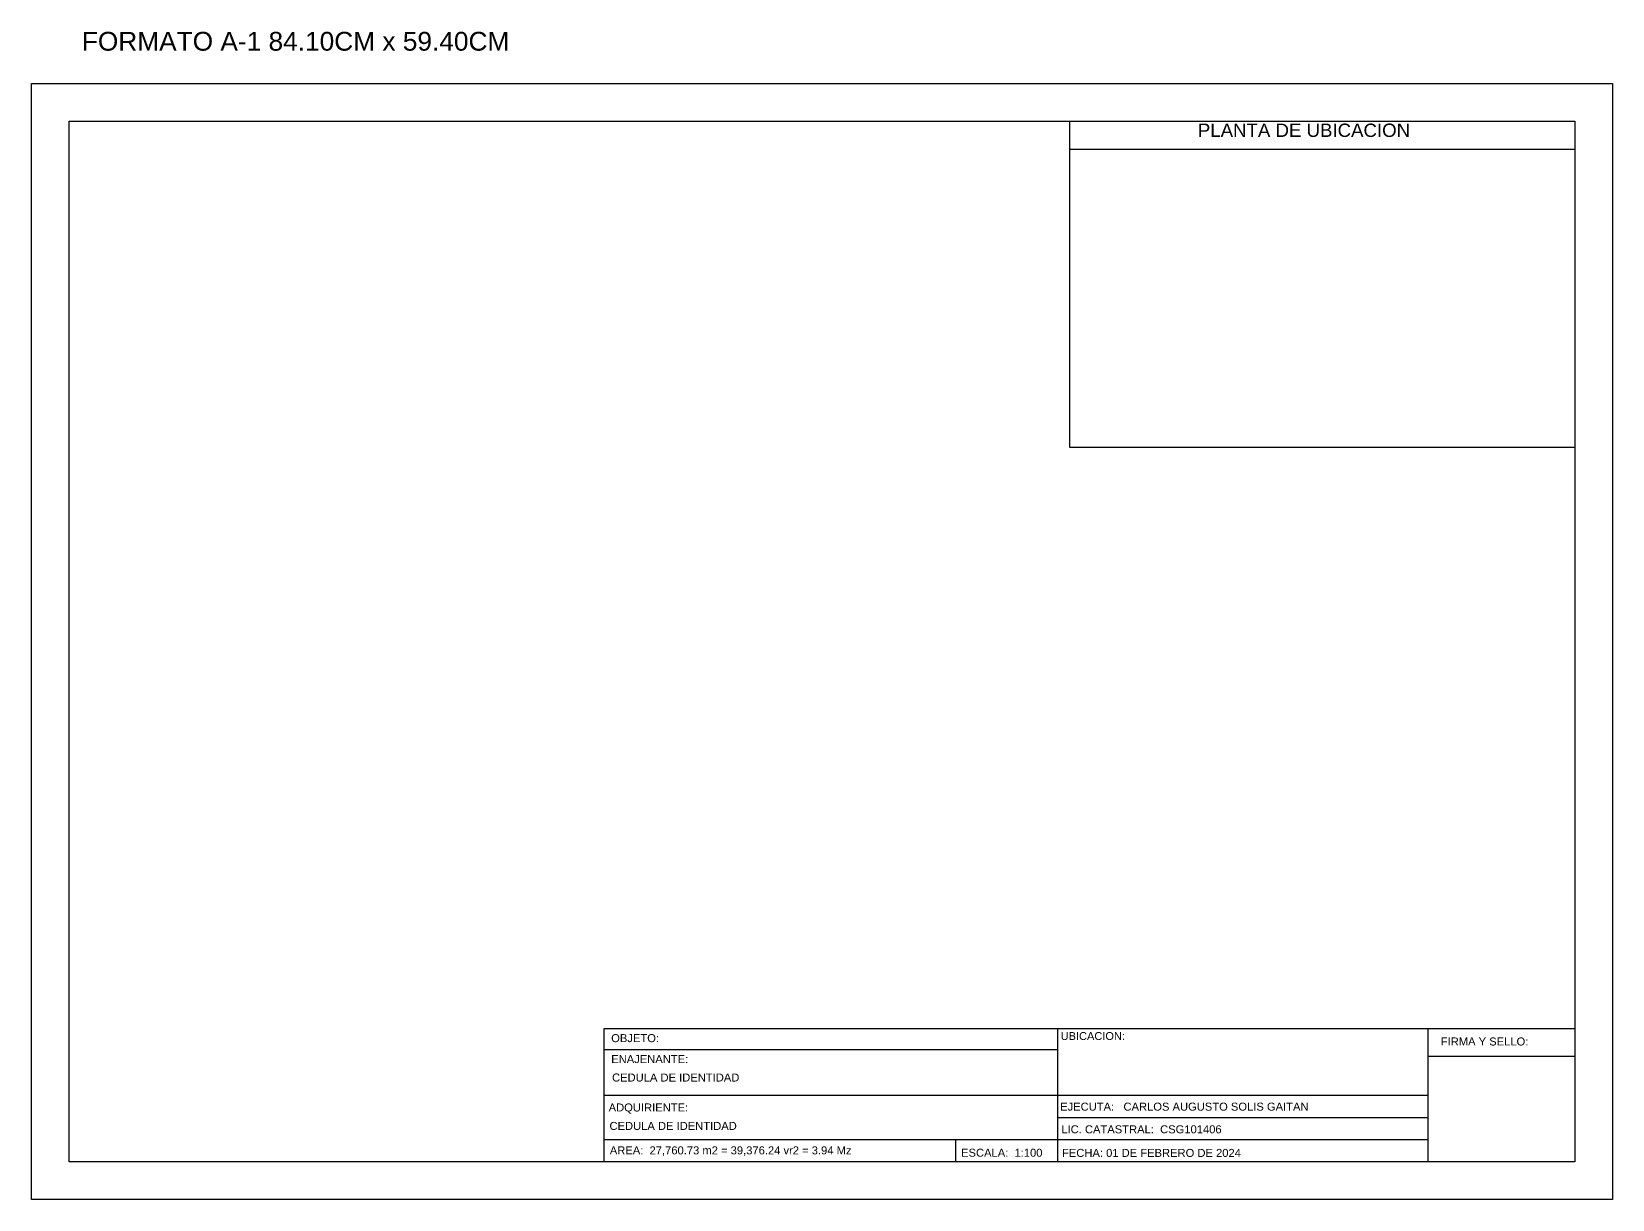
# Model space of a CAD drawing. Header units: metres. Extents: x 615331 to 657292, y 1301217 to 1321009.
# Drawn here: x 615546.6 to 615630.7, y 1314922.1 to 1314984.3 of the extents above; entities that cross this region are included whole.
import ezdxf

# ---------------------------------------------------------------- set-up
doc = ezdxf.new("R2010")
doc.units = ezdxf.units.M
doc.layers.add('CAJETIN', color=5, linetype='Continuous')
doc.layers.add('TEXTO 2', color=7, linetype='Continuous')
doc.styles.add('CAJETIN 2', font='arial.ttf', dxfattribs={"height": 0.25})
doc.styles.add('PI', font='arial.ttf', dxfattribs={"height": 0.4})

msp = doc.modelspace()

# ---------------------------------------------------------------- linework, layer by layer
for p, q in [((615601.82028, 1314962.17144), (615601.82028, 1314979.5469)), ((615628.68741, 1314962.17144), (615601.82028, 1314962.17144))]:
    msp.add_line(p, q)
msp.add_lwpolyline([(615546.58741, 1314981.5469), (615630.68741, 1314981.5469), (615630.68741, 1314922.1469), (615546.58741, 1314922.1469)], close=True)
at = {"layer": 'CAJETIN'}
msp.add_lwpolyline([(615548.58741, 1314979.5469), (615628.68741, 1314979.5469), (615628.68741, 1314924.1469), (615548.58741, 1314924.1469)], close=True, dxfattribs=at)
at = {"layer": 'TEXTO 2'}
for p, q in [((615601.82028, 1314978.0469), (615628.68741, 1314978.0469)), ((615577.05175, 1314931.24195), (615628.68741, 1314931.24195)), ((615577.05175, 1314924.1469), (615577.05175, 1314931.24195)), ((615601.19173, 1314924.1469), (615601.19173, 1314931.24195)), ((615620.88143, 1314924.1469), (615620.88143, 1314931.24195)), ((615577.05175, 1314930.12843), (615601.19173, 1314930.12843)), ((615620.88143, 1314929.77141), (615628.68741, 1314929.77141)), ((615577.05175, 1314927.69442), (615601.19173, 1314927.69442)), ((615601.19173, 1314927.69442), (615620.88143, 1314927.69442)), ((615603.1438, 1314927.69442), (615620.88143, 1314927.69442)), ((615601.19173, 1314926.51192), (615620.88143, 1314926.51192)), ((615577.05175, 1314925.32941), (615620.88143, 1314925.32941)), ((615585.40617, 1314925.32941), (615620.88143, 1314925.32941)), ((615595.7374, 1314925.32941), (615595.7374, 1314924.1469))]:
    msp.add_line(p, q, dxfattribs=at)

# ---------------------------------------------------------------- texts
at = {"style": 'CAJETIN 2'}
msp.add_text('FORMATO A-1 84.10CM x 59.40CM', height=1, dxfattribs=at).set_placement((615549.25986, 1314983.295))
at = {"layer": 'TEXTO 2', "style": 'PI'}
for s, height, p in [('PLANTA DE UBICACION', 0.7095051, (615608.63478, 1314978.70245)), ('OBJETO:  ', 0.425703, (615577.42207, 1314930.51759)), ('UBICACION: ', 0.4197905, (615601.33563, 1314930.63254)), ('FIRMA Y SELLO:', 0.425703, (615621.55788, 1314930.33964)), ('ENAJENANTE: ', 0.425703, (615577.42299, 1314929.40355)), ('CEDULA DE IDENTIDAD ', 0.425703, (615577.46715, 1314928.42151)), ('ADQUIRIENTE: ', 0.425703, (615577.28723, 1314926.8266)), ('EJECUTA:   CARLOS AUGUSTO SOLIS GAITAN', 0.425703, (615601.30556, 1314926.87159)), ('CEDULA DE IDENTIDAD ', 0.425703, (615577.33139, 1314925.84456)), ('LIC. CATASTRAL:  CSG101406', 0.425703, (615601.37135, 1314925.66487)), ('AREA:  27,760.73 m2 = 39,376.24 vr2 = 3.94 Mz', 0.425703, (615577.34859, 1314924.54382)), ('ESCALA:  1:100', 0.425703, (615596.03666, 1314924.41891)), ('FECHA: 01 DE FEBRERO DE 2024', 0.425703, (615601.40656, 1314924.40851))]:
    msp.add_text(s, height=height, dxfattribs=at).set_placement(p)

doc.saveas('drawing.dxf')
